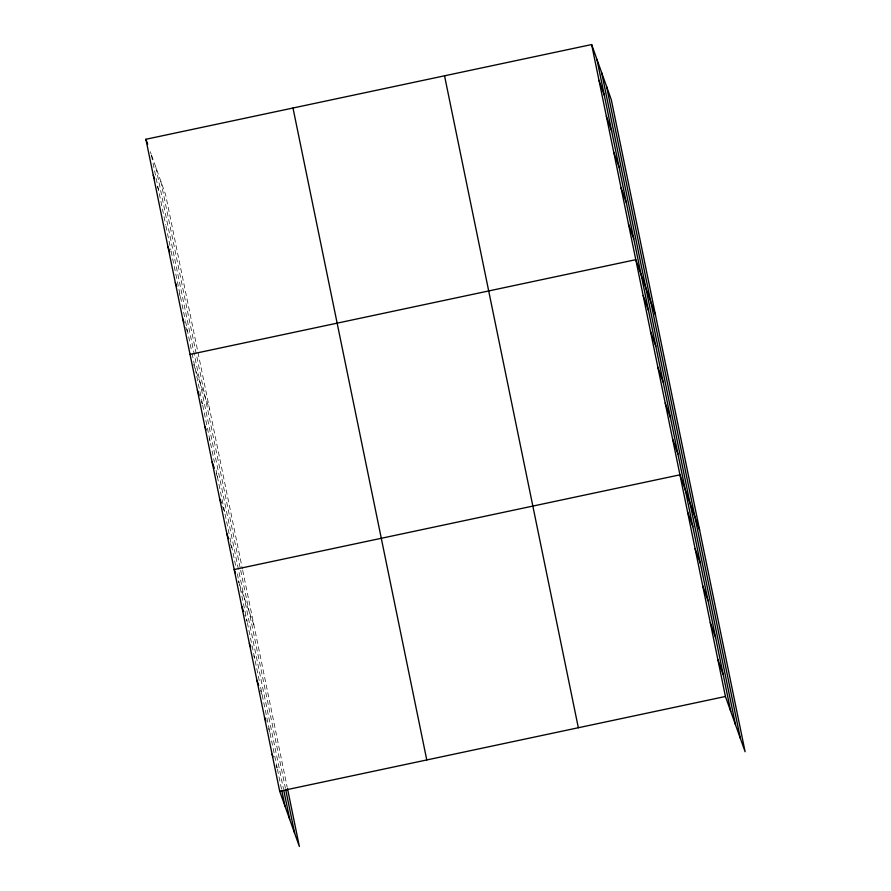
<?xml version="1.0" encoding="UTF-8"?>
<svg xmlns="http://www.w3.org/2000/svg" width="891" height="891" viewBox="0 0 891 891"><rect width="100%" height="100%" fill="white"/><g stroke="black" fill="none" stroke-linecap="round" stroke-linejoin="round"><path stroke-width="0.67" stroke-dasharray="4.46 3.34" d="M150.323 151.726L151.214 154.21M151.604 155.324L165.57 194.516L242.419 569.015M157.239 186.33L158.576 190.073M179.314 293.907L180.205 296.391M185.785 327.264L188.001 333.49M193.592 364.374L209.719 409.66M201.388 401.473L202.279 403.957M209.196 438.572L210.087 441.056M216.112 473.188L217.437 476.919M222.583 506.545L224.799 512.77L216.079 470.281M230.379 543.655L232.161 548.633M238.187 580.754L239.078 583.237M253.868 624.791L239.512 584.485L247.097 621.428L244.88 615.202M253.79 655.876L254.681 658.371M260.484 690.336L262.255 695.314M268.514 728.526L269.839 732.257M276.099 765.469L276.978 767.953M242.697 570.351L287.169 787.076M160.826 181.218L240.414 568.993M240.681 570.329L285.421 788.29M155.947 167.519L283.516 789.092M151.481 155.535L165.659 224.599M165.926 225.924L170.838 249.825M171.105 251.162L185.283 320.214M185.551 321.54L191.821 352.09M192.088 353.415L202.446 403.879M202.725 405.205L214.441 462.306M225.067 514.096L229.7 536.683M229.978 538.008L235.97 567.222M237.34 573.86L239.245 583.159M247.364 622.742L259.281 680.802M260.64 687.395L277.157 767.875M277.424 769.2L281.489 788.992"/><path stroke-width="1.34" d="M287.448 788.401L299.354 846.45L279.685 791.208L145.89 139.274L591.646 44.55L611.315 99.792L745.11 751.726L725.43 696.484L591.646 44.55M190.05 354.418L635.795 259.682L655.464 314.935M279.685 791.208L725.43 696.484M598.997 80.402L604.321 95.337M606.359 116.264L611.683 131.2M613.721 152.116L619.033 167.051M621.072 187.979L626.395 202.914M628.433 223.83L633.757 238.766M643.157 295.545L648.47 310.48M650.508 331.396L655.832 346.332M657.87 367.259L663.182 382.194M665.232 403.111L670.544 418.046M672.582 438.962L677.906 453.898M699.613 530.067L679.944 474.825L234.199 569.549L235.525 573.281M687.529 511.768L692.842 526.704M695.103 548.711L700.426 563.647M702.687 585.654L708.011 600.59M710.272 622.597L715.584 637.533M717.856 659.54L723.169 674.476M145.89 139.274L147.672 144.253M153.252 175.137L154.577 178.868M167.976 246.84L169.747 251.819M175.327 282.703L176.663 286.434M182.688 318.555L184.014 322.286M197.401 390.269L199.172 395.248M204.763 426.121L206.088 429.863M212.125 461.983L214.341 468.209M219.921 499.083L221.258 502.814M226.837 533.698L228.608 538.676M241.784 606.493L243.555 611.471M249.357 643.436L250.694 647.167M256.942 680.379L258.713 685.357M264.527 717.322L265.852 721.053M272.1 754.265L272.991 756.749M606.582 86.494L740.365 738.416M601.692 72.784L735.487 724.717M596.959 59.485L730.754 711.419M444.542 75.813L578.337 727.735M292.994 108.011L426.778 759.945M285.688 789.604L294.62 833.152M283.784 790.417L289.742 819.442M281.756 790.306L285.009 806.143"/></g></svg>
